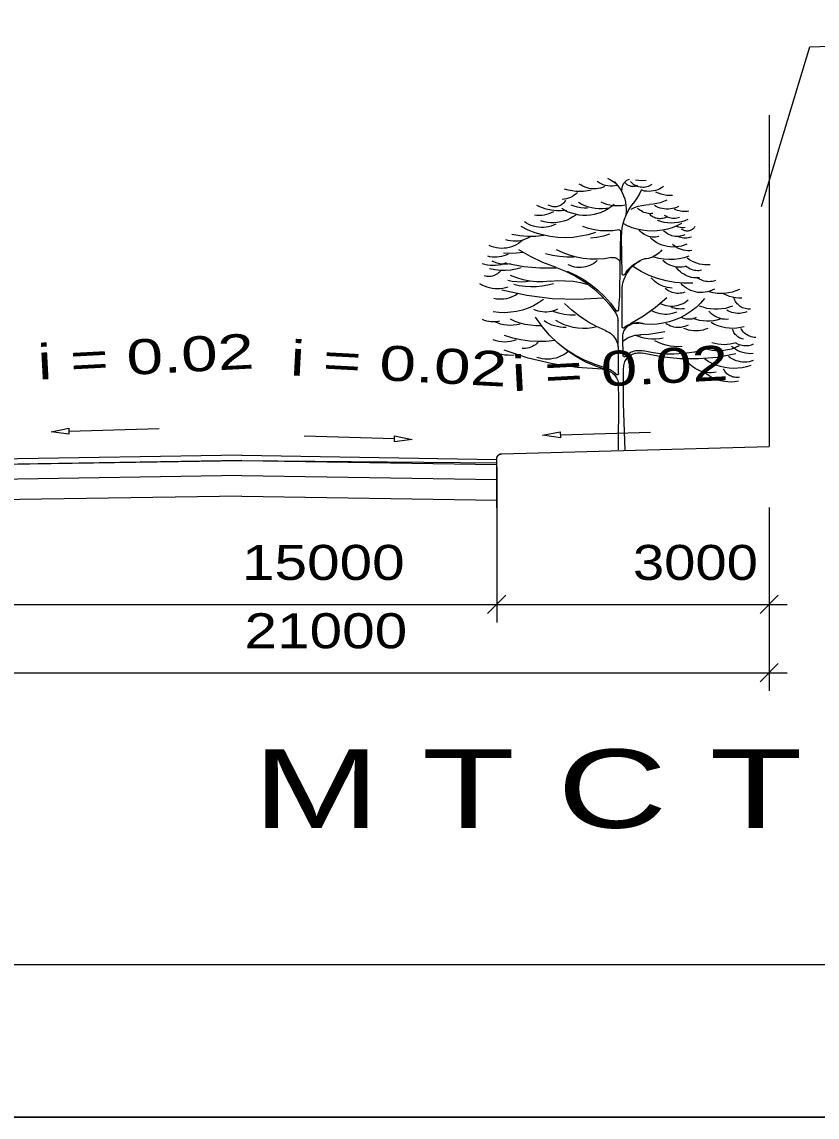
# Model space of a CAD drawing. Header units: metres. Extents: x 533049 to 537618, y 1849954 to 1852676.
# Drawn here: x 533550.1 to 533738, y 1849953.7 to 1850212.6 of the extents above; entities that cross this region are included whole.
import ezdxf

# ---------------------------------------------------------------- set-up
doc = ezdxf.new("R2010")
doc.units = ezdxf.units.M
doc.header["$LTSCALE"] = 2
for name, color, linetype, lineweight in [('2', 7, 'Continuous', 13), ('21', 7, 'Continuous', 13), ('3', 7, 'Continuous', 13), ('58', 7, 'Continuous', 13), ('59', 7, 'Continuous', 13), ('60', 7, 'Continuous', 13), ('61', 7, 'Continuous', 13)]:
    doc.layers.add(name, color=color, linetype=linetype, lineweight=lineweight)

msp = doc.modelspace()

# ---------------------------------------------------------------- linework, layer by layer
at = {"layer": '2'}
for p, q in [((533691.96, 1850153.03), (533691.84, 1850161.73)), ((533691.95, 1850140.52), (533691.95, 1850148.98)), ((533691.12, 1850129.45), (533691, 1850141.96)), ((533692.23, 1850133.72), (533692.12, 1850138.06))]:
    msp.add_line(p, q, dxfattribs=at)
for points in [[(533688.53, 1850175.65), (533689.2, 1850175.23), (533689.87, 1850174.8), (533690.53, 1850174.35)], [(533691.95, 1850172.82), (533691.94, 1850173.04), (533691.96, 1850173.27), (533691.99, 1850173.49), (533692.05, 1850173.71), (533692.12, 1850173.92), (533692.21, 1850174.13), (533692.32, 1850174.33), (533692.45, 1850174.51), (533692.59, 1850174.69), (533692.75, 1850174.85), (533692.92, 1850175), (533693.11, 1850175.13), (533693.3, 1850175.24), (533693.5, 1850175.34), (533693.72, 1850175.42)], [(533684.64, 1850172.82), (533683.75, 1850172.63), (533682.85, 1850172.51), (533681.95, 1850172.47), (533681.04, 1850172.51), (533680.14, 1850172.62), (533679.25, 1850172.8), (533678.38, 1850173.06)], [(533687.82, 1850173.65), (533687.33, 1850173.45), (533686.83, 1850173.29), (533686.31, 1850173.18), (533685.79, 1850173.12), (533685.26, 1850173.1), (533684.73, 1850173.13), (533684.21, 1850173.21), (533683.7, 1850173.33), (533683.2, 1850173.49), (533682.71, 1850173.7), (533682.25, 1850173.95), (533681.8, 1850174.24)], [(533690.77, 1850173.88), (533690.23, 1850173.79), (533689.68, 1850173.75), (533689.13, 1850173.76), (533688.58, 1850173.82), (533688.04, 1850173.93), (533687.52, 1850174.09), (533687.01, 1850174.29), (533686.52, 1850174.54), (533686.05, 1850174.83)], [(533690.06, 1850174.83), (533690.63, 1850174.24), (533691.14, 1850173.61), (533691.59, 1850172.94), (533691.98, 1850172.22), (533692.31, 1850171.48), (533692.57, 1850170.71), (533692.75, 1850169.92), (533692.87, 1850169.11), (533692.91, 1850168.3), (533692.88, 1850167.49), (533692.77, 1850166.68)], [(533695.6, 1850173.88), (533695.4, 1850173.79), (533695.2, 1850173.73), (533694.99, 1850173.68), (533694.77, 1850173.65), (533694.56, 1850173.64), (533694.34, 1850173.64), (533694.13, 1850173.67), (533693.91, 1850173.72), (533693.71, 1850173.78), (533693.51, 1850173.87), (533693.32, 1850173.97), (533693.14, 1850174.09), (533692.97, 1850174.22), (533692.81, 1850174.37), (533692.66, 1850174.53), (533692.54, 1850174.71)], [(533699.02, 1850174.12), (533698.74, 1850173.94), (533698.45, 1850173.79), (533698.14, 1850173.67), (533697.83, 1850173.57), (533697.5, 1850173.5), (533697.17, 1850173.46), (533696.84, 1850173.45), (533696.51, 1850173.47), (533696.19, 1850173.51), (533695.86, 1850173.59), (533695.55, 1850173.69), (533695.25, 1850173.82), (533694.95, 1850173.97), (533694.68, 1850174.15), (533694.42, 1850174.36), (533694.17, 1850174.58), (533693.95, 1850174.83)], [(533696.55, 1850172.94), (533695.98, 1850171.78), (533695.31, 1850170.68), (533694.55, 1850169.64)], [(533697.61, 1850175.06), (533696.78, 1850175.02), (533695.95, 1850175.06), (533695.13, 1850175.18)], [(533701.74, 1850173.65), (533701.3, 1850173.36), (533700.84, 1850173.11), (533700.37, 1850172.9), (533699.87, 1850172.74), (533699.36, 1850172.62), (533698.85, 1850172.54), (533698.33, 1850172.51), (533697.81, 1850172.53), (533697.29, 1850172.59), (533696.78, 1850172.7)], [(533678.62, 1850170.46), (533678.5, 1850170.24), (533678.35, 1850170.03), (533678.19, 1850169.83), (533678.02, 1850169.65), (533677.83, 1850169.48), (533677.62, 1850169.33), (533677.4, 1850169.2), (533677.17, 1850169.09), (533676.94, 1850169), (533676.69, 1850168.93), (533676.44, 1850168.88), (533676.19, 1850168.85), (533675.94, 1850168.85), (533675.68, 1850168.87), (533675.43, 1850168.91), (533675.19, 1850168.97), (533674.95, 1850169.05), (533674.71, 1850169.16), (533674.49, 1850169.28)], [(533681.45, 1850172.23), (533681.07, 1850171.89), (533680.65, 1850171.59), (533680.22, 1850171.32), (533679.76, 1850171.09), (533679.29, 1850170.9), (533678.8, 1850170.75), (533678.3, 1850170.64), (533677.79, 1850170.58)], [(533702.56, 1850170.46), (533701.78, 1850170.1), (533700.97, 1850169.82), (533700.14, 1850169.61), (533699.29, 1850169.46), (533698.43, 1850169.4)], [(533703.86, 1850171.52), (533703.19, 1850171.51), (533702.52, 1850171.55), (533701.85, 1850171.66), (533701.21, 1850171.83), (533700.57, 1850172.06), (533699.97, 1850172.35)], [(533675.71, 1850167.68), (533675.2, 1850167.42), (533674.66, 1850167.2), (533674.1, 1850167.03), (533673.54, 1850166.9), (533672.96, 1850166.83), (533672.38, 1850166.8), (533671.8, 1850166.83), (533671.22, 1850166.9)], [(533678.86, 1850167.98), (533677.65, 1850167.9), (533676.44, 1850167.93), (533675.24, 1850168.07), (533674.05, 1850168.33), (533672.9, 1850168.69), (533671.78, 1850169.16)], [(533690.06, 1850169.4), (533689.37, 1850168.84), (533688.63, 1850168.34), (533687.86, 1850167.91), (533687.04, 1850167.55), (533686.21, 1850167.26), (533685.34, 1850167.04), (533684.47, 1850166.9), (533683.58, 1850166.83), (533682.69, 1850166.84), (533681.81, 1850166.92), (533680.94, 1850167.08), (533680.08, 1850167.32), (533679.25, 1850167.63), (533678.44, 1850168.01), (533677.68, 1850168.45)], [(533683.81, 1850168.57), (533683.01, 1850168.57), (533682.22, 1850168.64), (533681.43, 1850168.79), (533680.66, 1850169), (533679.92, 1850169.28)], [(533689, 1850168.57), (533688.16, 1850168.42), (533687.32, 1850168.35), (533686.48, 1850168.35), (533685.63, 1850168.43), (533684.8, 1850168.58), (533683.98, 1850168.8), (533683.19, 1850169.09), (533682.42, 1850169.44), (533681.69, 1850169.87)], [(533692.62, 1850169.23), (533691.92, 1850169.11), (533691.2, 1850169.05), (533690.48, 1850169.05), (533689.77, 1850169.11), (533689.06, 1850169.23), (533688.37, 1850169.41), (533687.69, 1850169.64), (533687.04, 1850169.94)], [(533691.84, 1850161.73), (533691.87, 1850162.79), (533691.99, 1850163.85), (533692.2, 1850164.9), (533692.5, 1850165.92), (533692.89, 1850166.91), (533693.37, 1850167.87), (533693.92, 1850168.78), (533694.55, 1850169.64)], [(533694.07, 1850168.33), (533694.9, 1850168.69), (533695.76, 1850168.97), (533696.64, 1850169.18), (533697.53, 1850169.33), (533698.43, 1850169.4)], [(533699.26, 1850167.27), (533698.89, 1850167.24), (533698.53, 1850167.23), (533698.16, 1850167.26), (533697.8, 1850167.32), (533697.45, 1850167.42), (533697.1, 1850167.54), (533696.77, 1850167.69), (533696.45, 1850167.87), (533696.15, 1850168.08), (533695.86, 1850168.31), (533695.6, 1850168.57)], [(533705.27, 1850168.92), (533704.83, 1850168.72), (533704.36, 1850168.55), (533703.88, 1850168.43), (533703.4, 1850168.34), (533702.91, 1850168.3), (533702.41, 1850168.3), (533701.92, 1850168.34), (533701.43, 1850168.42), (533700.96, 1850168.55), (533700.49, 1850168.71), (533700.04, 1850168.92), (533699.61, 1850169.16)], [(533707.75, 1850167.86), (533707.37, 1850167.78), (533706.98, 1850167.74), (533706.58, 1850167.73), (533706.19, 1850167.75), (533705.8, 1850167.8), (533705.42, 1850167.89), (533705.04, 1850168), (533704.68, 1850168.15), (533704.33, 1850168.33)], [(533676.3, 1850164.75), (533675.75, 1850164.5), (533675.19, 1850164.29), (533674.6, 1850164.13), (533674.01, 1850164.03), (533673.41, 1850163.97), (533672.81, 1850163.97), (533672.21, 1850164.02), (533671.61, 1850164.11), (533671.03, 1850164.26), (533670.46, 1850164.46), (533669.91, 1850164.71), (533669.38, 1850165), (533668.88, 1850165.34)], [(533680.99, 1850166.9), (533680.34, 1850166.45), (533679.66, 1850166.06), (533678.94, 1850165.73), (533678.2, 1850165.47), (533677.44, 1850165.27), (533676.67, 1850165.14), (533675.88, 1850165.08), (533675.1, 1850165.09), (533674.31, 1850165.17), (533673.54, 1850165.32), (533672.78, 1850165.53)], [(533702.68, 1850166.56), (533702.43, 1850166.42), (533702.16, 1850166.29), (533701.89, 1850166.19), (533701.61, 1850166.11), (533701.32, 1850166.06), (533701.03, 1850166.04), (533700.74, 1850166.04), (533700.45, 1850166.07), (533700.16, 1850166.12), (533699.88, 1850166.2), (533699.6, 1850166.3), (533699.34, 1850166.43), (533699.09, 1850166.58), (533698.86, 1850166.75), (533698.64, 1850166.94), (533698.43, 1850167.15)], [(533707.51, 1850165.85), (533706.75, 1850165.55), (533705.97, 1850165.31), (533705.17, 1850165.14), (533704.35, 1850165.04), (533703.53, 1850165.01), (533702.71, 1850165.06), (533701.9, 1850165.17), (533701.1, 1850165.36), (533700.32, 1850165.62)], [(533705.51, 1850166.33), (533705.19, 1850166.23), (533704.86, 1850166.16), (533704.52, 1850166.12), (533704.19, 1850166.11), (533703.85, 1850166.13), (533703.52, 1850166.17), (533703.19, 1850166.24), (533702.87, 1850166.34), (533702.56, 1850166.47), (533702.26, 1850166.62), (533701.97, 1850166.8)], [(533685.67, 1850162.8), (533683.94, 1850162.26), (533682.16, 1850161.88), (533680.37, 1850161.64), (533678.55, 1850161.55), (533676.74, 1850161.62), (533674.94, 1850161.83), (533673.16, 1850162.2), (533671.42, 1850162.71), (533669.73, 1850163.37), (533668.1, 1850164.17)], [(533691.17, 1850163.41), (533689.74, 1850163.21), (533688.3, 1850163.14), (533686.85, 1850163.2), (533685.42, 1850163.4), (533684.02, 1850163.72), (533682.64, 1850164.17)], [(533691.17, 1850163.41), (533691.2, 1850163.42), (533691.23, 1850163.42), (533691.25, 1850163.42), (533691.28, 1850163.41), (533691.31, 1850163.41), (533691.34, 1850163.4), (533691.36, 1850163.39), (533691.39, 1850163.38), (533691.41, 1850163.36), (533691.44, 1850163.34), (533691.46, 1850163.32), (533691.48, 1850163.3), (533691.49, 1850163.28), (533691.51, 1850163.26), (533691.52, 1850163.23), (533691.53, 1850163.2), (533691.54, 1850163.18), (533691.55, 1850163.15), (533691.55, 1850163.12), (533691.55, 1850163.09)], [(533691.55, 1850163.09), (533691.5, 1850158.5), (533691.44, 1850153.9), (533691.36, 1850149.31)], [(533705.98, 1850164.91), (533704.91, 1850164.37), (533703.79, 1850163.92), (533702.65, 1850163.57), (533701.47, 1850163.32), (533700.28, 1850163.17), (533699.08, 1850163.12), (533697.88, 1850163.17), (533696.69, 1850163.32), (533695.52, 1850163.57), (533694.37, 1850163.92), (533693.26, 1850164.37), (533692.18, 1850164.91)], [(533700.67, 1850161.84), (533700.28, 1850161.76), (533699.88, 1850161.71), (533699.48, 1850161.69), (533699.08, 1850161.71), (533698.68, 1850161.77), (533698.28, 1850161.86), (533697.9, 1850161.98), (533697.53, 1850162.14), (533697.17, 1850162.33), (533696.84, 1850162.55), (533696.52, 1850162.8), (533696.23, 1850163.08), (533695.96, 1850163.38)], [(533706.78, 1850162.22), (533706.42, 1850162.08), (533706.04, 1850161.97), (533705.66, 1850161.89), (533705.27, 1850161.84), (533704.88, 1850161.83), (533704.5, 1850161.85), (533704.11, 1850161.91), (533703.73, 1850162), (533703.36, 1850162.13), (533703, 1850162.28), (533702.66, 1850162.47), (533702.34, 1850162.68), (533702.03, 1850162.93), (533701.75, 1850163.2)], [(533706.86, 1850163.93), (533706.49, 1850163.91), (533706.12, 1850163.92), (533705.75, 1850163.96), (533705.38, 1850164.03), (533705.02, 1850164.12), (533704.67, 1850164.25)], [(533709.17, 1850164.2), (533709.07, 1850164.04), (533708.96, 1850163.9), (533708.84, 1850163.76), (533708.7, 1850163.63), (533708.56, 1850163.52), (533708.4, 1850163.41), (533708.24, 1850163.33), (533708.07, 1850163.25), (533707.89, 1850163.2), (533707.71, 1850163.16), (533707.53, 1850163.13), (533707.34, 1850163.12), (533707.16, 1850163.13), (533706.98, 1850163.15), (533706.8, 1850163.19), (533706.62, 1850163.24), (533706.45, 1850163.31), (533706.28, 1850163.4), (533706.13, 1850163.5), (533705.98, 1850163.61)], [(533668.42, 1850160.97), (533667.96, 1850160.57), (533667.47, 1850160.21), (533666.95, 1850159.89), (533666.41, 1850159.63), (533665.84, 1850159.41), (533665.26, 1850159.24), (533664.66, 1850159.12), (533664.05, 1850159.05), (533663.45, 1850159.03), (533662.84, 1850159.07), (533662.24, 1850159.16), (533661.65, 1850159.3), (533661.07, 1850159.5), (533660.51, 1850159.74)], [(533670.13, 1850161.71), (533669.61, 1850161.43), (533669.07, 1850161.19), (533668.52, 1850161), (533667.95, 1850160.85), (533667.36, 1850160.76), (533666.78, 1850160.72), (533666.19, 1850160.73), (533665.6, 1850160.8), (533665.02, 1850160.91), (533664.46, 1850161.08)], [(533673.44, 1850162.1), (533671.56, 1850161.87), (533669.67, 1850161.83), (533667.79, 1850161.97), (533665.92, 1850162.29)], [(533688.99, 1850162.41), (533687.53, 1850161.94), (533686.02, 1850161.62), (533684.5, 1850161.43)], [(533707.27, 1850160.03), (533706.64, 1850159.78), (533706, 1850159.59), (533705.35, 1850159.45), (533704.69, 1850159.37), (533704.02, 1850159.34), (533703.35, 1850159.37), (533702.69, 1850159.46), (533702.04, 1850159.61), (533701.4, 1850159.81), (533700.78, 1850160.06), (533700.18, 1850160.37), (533699.62, 1850160.72), (533699.08, 1850161.13), (533698.59, 1850161.57)], [(533708.46, 1850158.54), (533707.96, 1850158.49), (533707.47, 1850158.49), (533706.97, 1850158.54), (533706.48, 1850158.62), (533706, 1850158.75), (533705.54, 1850158.91), (533705.09, 1850159.12), (533704.65, 1850159.36), (533704.24, 1850159.64), (533703.86, 1850159.95)], [(533708.34, 1850161.72), (533708, 1850161.61), (533707.64, 1850161.52), (533707.28, 1850161.47), (533706.92, 1850161.45), (533706.55, 1850161.46), (533706.19, 1850161.51), (533705.84, 1850161.59), (533705.49, 1850161.7), (533705.16, 1850161.84)], [(533665.03, 1850157.7), (533664.53, 1850157.46), (533664.01, 1850157.27), (533663.48, 1850157.12), (533662.94, 1850157.02), (533662.38, 1850156.96), (533661.83, 1850156.95), (533661.28, 1850156.98), (533660.73, 1850157.06), (533660.19, 1850157.19)], [(533668.47, 1850158.08), (533666.97, 1850157.87), (533665.46, 1850157.81), (533663.95, 1850157.89)], [(533676.2, 1850154.59), (533673.22, 1850155.73), (533670.34, 1850157.09), (533667.57, 1850158.67)], [(533680.63, 1850156.99), (533678.91, 1850156.96), (533677.19, 1850157.08), (533675.49, 1850157.35), (533673.82, 1850157.76)], [(533689.42, 1850156.87), (533687.77, 1850156.6), (533686.11, 1850156.48), (533684.45, 1850156.51), (533682.79, 1850156.67), (533681.16, 1850156.98), (533679.56, 1850157.42), (533678, 1850158), (533676.49, 1850158.72)], [(533701.34, 1850158.65), (533701.04, 1850158.29), (533700.7, 1850157.96), (533700.34, 1850157.66), (533699.95, 1850157.4), (533699.54, 1850157.16), (533699.11, 1850156.96), (533698.67, 1850156.8), (533698.22, 1850156.67), (533697.76, 1850156.59), (533697.29, 1850156.54)], [(533664.52, 1850155.59), (533663.93, 1850155.36), (533663.32, 1850155.18), (533662.69, 1850155.05), (533662.06, 1850154.97), (533661.42, 1850154.95), (533660.78, 1850154.98), (533660.15, 1850155.07), (533659.53, 1850155.21), (533658.92, 1850155.4)], [(533665.6, 1850155.4), (533664.97, 1850155.31), (533664.32, 1850155.29), (533663.68, 1850155.32), (533663.04, 1850155.41), (533662.41, 1850155.57), (533661.8, 1850155.77), (533661.21, 1850156.04)], [(533676.37, 1850154.38), (533672.54, 1850154.32), (533668.73, 1850154.64), (533664.97, 1850155.34)], [(533686.06, 1850156.15), (533685.67, 1850155.8), (533685.24, 1850155.49), (533684.79, 1850155.22), (533684.32, 1850154.99), (533683.83, 1850154.8), (533683.32, 1850154.65), (533682.8, 1850154.56), (533682.28, 1850154.5), (533681.75, 1850154.5), (533681.23, 1850154.54), (533680.71, 1850154.63), (533680.2, 1850154.77), (533679.7, 1850154.95), (533679.23, 1850155.17)], [(533689.42, 1850156.87), (533689.58, 1850156.89), (533689.74, 1850156.9), (533689.9, 1850156.9), (533690.06, 1850156.88), (533690.22, 1850156.85), (533690.38, 1850156.81), (533690.53, 1850156.75), (533690.68, 1850156.68), (533690.82, 1850156.59), (533690.95, 1850156.5), (533691.07, 1850156.39), (533691.18, 1850156.27), (533691.29, 1850156.15), (533691.38, 1850156.01), (533691.45, 1850155.87), (533691.52, 1850155.72)], [(533691.95, 1850148.98), (533691.99, 1850149.69), (533692.08, 1850150.4), (533692.24, 1850151.1), (533692.45, 1850151.78), (533692.73, 1850152.44), (533693.06, 1850153.08), (533693.45, 1850153.68), (533693.89, 1850154.24), (533694.37, 1850154.77), (533694.9, 1850155.25), (533695.47, 1850155.68), (533696.08, 1850156.06), (533696.72, 1850156.38), (533697.38, 1850156.65)], [(533692.57, 1850152.87), (533692.9, 1850153.41), (533693.27, 1850153.91), (533693.69, 1850154.38), (533694.15, 1850154.8), (533694.65, 1850155.19), (533695.18, 1850155.52), (533695.73, 1850155.81), (533696.31, 1850156.05)], [(533708.65, 1850150.78), (533706.55, 1850150.78), (533704.45, 1850150.97), (533702.38, 1850151.35), (533700.35, 1850151.91), (533698.38, 1850152.66), (533696.49, 1850153.59), (533694.69, 1850154.68)], [(533707.75, 1850157.19), (533706.6, 1850156.83), (533705.43, 1850156.58), (533704.24, 1850156.44), (533703.03, 1850156.4), (533701.83, 1850156.48), (533700.65, 1850156.66), (533699.48, 1850156.94)], [(533707.27, 1850154.76), (533706.73, 1850154.64), (533706.18, 1850154.58), (533705.63, 1850154.56), (533705.08, 1850154.59), (533704.53, 1850154.68), (533703.99, 1850154.81), (533703.47, 1850154.99), (533702.96, 1850155.21), (533702.48, 1850155.48), (533702.02, 1850155.79), (533701.59, 1850156.14)], [(533710.76, 1850153.87), (533710.43, 1850153.8), (533710.08, 1850153.76), (533709.74, 1850153.75), (533709.4, 1850153.77), (533709.06, 1850153.82), (533708.72, 1850153.9), (533708.39, 1850154.01), (533708.08, 1850154.14), (533707.77, 1850154.3), (533707.48, 1850154.48), (533707.21, 1850154.69), (533706.95, 1850154.92)], [(533712.81, 1850155.17), (533712.17, 1850155.13), (533711.52, 1850155.14), (533710.87, 1850155.21), (533710.24, 1850155.33), (533709.61, 1850155.51), (533709.01, 1850155.74), (533708.43, 1850156.02), (533707.87, 1850156.36), (533707.35, 1850156.74)], [(533663.19, 1850153.68), (533662.97, 1850153.44), (533662.73, 1850153.22), (533662.47, 1850153.02), (533662.2, 1850152.85), (533661.91, 1850152.7), (533661.6, 1850152.58), (533661.29, 1850152.48), (533660.97, 1850152.42), (533660.65, 1850152.38), (533660.33, 1850152.37), (533660, 1850152.4), (533659.68, 1850152.45), (533659.37, 1850152.53)], [(533668.09, 1850154.44), (533666.87, 1850154.12), (533665.63, 1850153.91), (533664.38, 1850153.81), (533663.12, 1850153.83), (533661.87, 1850153.95), (533660.64, 1850154.19)], [(533674.93, 1850151.27), (533673.34, 1850151.14), (533671.74, 1850151.16), (533670.15, 1850151.32), (533668.59, 1850151.62), (533667.05, 1850152.06), (533665.56, 1850152.63)], [(533676.2, 1850154.59), (533678.62, 1850153.64), (533680.95, 1850152.48), (533683.15, 1850151.1), (533685.22, 1850149.52), (533687.14, 1850147.76), (533688.88, 1850145.82), (533690.44, 1850143.74)], [(533678.94, 1850153.64), (533680.9, 1850152.77), (533682.79, 1850151.72), (533684.58, 1850150.52), (533686.25, 1850149.17), (533687.8, 1850147.68), (533689.22, 1850146.05), (533690.49, 1850144.32)], [(533692.57, 1850152.87), (533692.55, 1850152.85), (533692.54, 1850152.83), (533692.52, 1850152.81), (533692.5, 1850152.79), (533692.48, 1850152.77), (533692.45, 1850152.75), (533692.43, 1850152.74), (533692.4, 1850152.73), (533692.38, 1850152.72), (533692.35, 1850152.71), (533692.32, 1850152.71), (533692.29, 1850152.71), (533692.26, 1850152.71), (533692.24, 1850152.71), (533692.21, 1850152.72), (533692.18, 1850152.73), (533692.15, 1850152.74), (533692.13, 1850152.75), (533692.1, 1850152.76), (533692.08, 1850152.78), (533692.06, 1850152.8), (533692.04, 1850152.82), (533692.02, 1850152.84), (533692.01, 1850152.87), (533692, 1850152.89), (533691.98, 1850152.92), (533691.98, 1850152.94), (533691.97, 1850152.97), (533691.96, 1850153), (533691.96, 1850153.03)], [(533703.78, 1850149.64), (533703.22, 1850149.68), (533702.65, 1850149.77), (533702.1, 1850149.91), (533701.56, 1850150.09), (533701.04, 1850150.32), (533700.54, 1850150.59), (533700.07, 1850150.91), (533699.62, 1850151.26), (533699.21, 1850151.65), (533698.83, 1850152.08)], [(533710.28, 1850152.08), (533709.79, 1850152.04), (533709.3, 1850152.04), (533708.81, 1850152.09), (533708.33, 1850152.17), (533707.85, 1850152.3), (533707.39, 1850152.46), (533706.94, 1850152.67), (533706.51, 1850152.91), (533706.11, 1850153.18), (533705.73, 1850153.49), (533705.37, 1850153.83), (533705.05, 1850154.2), (533704.76, 1850154.6)], [(533714.01, 1850151.43), (533713.64, 1850151.31), (533713.26, 1850151.23), (533712.88, 1850151.18), (533712.49, 1850151.16), (533712.11, 1850151.17), (533711.72, 1850151.22), (533711.35, 1850151.3), (533710.98, 1850151.41), (533710.62, 1850151.56), (533710.27, 1850151.73), (533709.94, 1850151.93), (533709.63, 1850152.16)], [(533664.97, 1850149.9), (533664.37, 1850149.71), (533663.76, 1850149.57), (533663.13, 1850149.49), (533662.51, 1850149.45), (533661.88, 1850149.47), (533661.25, 1850149.55), (533660.63, 1850149.67), (533660.03, 1850149.85), (533659.44, 1850150.08), (533658.88, 1850150.36), (533658.34, 1850150.68)], [(533670.25, 1850151.27), (533669.19, 1850151.12), (533668.13, 1850151.06), (533667.07, 1850151.1), (533666.01, 1850151.23), (533664.97, 1850151.46)], [(533675.71, 1850150.68), (533674.4, 1850150.33), (533673.07, 1850150.08), (533671.72, 1850149.94), (533670.36, 1850149.91), (533669.01, 1850149.99), (533667.66, 1850150.18), (533666.34, 1850150.48)], [(533674.93, 1850151.27), (533676.74, 1850151.41), (533678.56, 1850151.4), (533680.37, 1850151.25), (533682.16, 1850150.94), (533683.91, 1850150.48)], [(533706.79, 1850148.67), (533706.42, 1850148.55), (533706.05, 1850148.46), (533705.68, 1850148.41), (533705.3, 1850148.38), (533704.92, 1850148.39), (533704.54, 1850148.43), (533704.16, 1850148.5), (533703.79, 1850148.61), (533703.44, 1850148.74), (533703.09, 1850148.9), (533702.76, 1850149.1), (533702.45, 1850149.32), (533702.16, 1850149.56)], [(533713.77, 1850149.4), (533713.25, 1850149.14), (533712.72, 1850148.93), (533712.17, 1850148.77), (533711.61, 1850148.66), (533711.03, 1850148.6), (533710.46, 1850148.6), (533709.89, 1850148.64), (533709.32, 1850148.73), (533708.77, 1850148.88), (533708.23, 1850149.07), (533707.71, 1850149.31), (533707.21, 1850149.59), (533706.74, 1850149.92), (533706.3, 1850150.29), (533705.89, 1850150.7)], [(533673.37, 1850146.97), (533672.22, 1850146.17), (533670.99, 1850145.49), (533669.72, 1850144.92), (533668.39, 1850144.46), (533667.03, 1850144.13), (533665.65, 1850143.92), (533664.25, 1850143.83), (533662.85, 1850143.87), (533661.46, 1850144.03)], [(533667.32, 1850148.33), (533666.82, 1850148), (533666.3, 1850147.71), (533665.76, 1850147.47), (533665.19, 1850147.28), (533664.61, 1850147.13), (533664.03, 1850147.04), (533663.43, 1850146.99), (533662.83, 1850147), (533662.24, 1850147.05), (533661.65, 1850147.16)], [(533687.53, 1850147.27), (533681.48, 1850146.93), (533675.43, 1850147.13), (533669.43, 1850147.86), (533663.51, 1850149.12)], [(533691.36, 1850149.31), (533691.31, 1850147.69), (533691.22, 1850146.08), (533691.08, 1850144.46)], [(533702.57, 1850147.37), (533699.89, 1850145.06), (533697.01, 1850142.99), (533693.96, 1850141.2)], [(533711.45, 1850147.16), (533710.49, 1850146.08), (533709.43, 1850145.08), (533708.3, 1850144.18), (533707.09, 1850143.38), (533705.81, 1850142.7), (533704.47, 1850142.13), (533703.1, 1850141.68), (533701.68, 1850141.35), (533700.25, 1850141.15), (533698.8, 1850141.08), (533697.35, 1850141.14), (533695.91, 1850141.33)], [(533719.69, 1850149.32), (533718.86, 1850148.96), (533718, 1850148.68), (533717.11, 1850148.49), (533716.22, 1850148.37), (533715.31, 1850148.34), (533714.41, 1850148.4), (533713.51, 1850148.53), (533712.63, 1850148.75)], [(533720.26, 1850147.29), (533719.52, 1850147.29), (533718.78, 1850147.36), (533718.05, 1850147.49), (533717.33, 1850147.69), (533716.63, 1850147.94), (533715.96, 1850148.26)], [(533722.29, 1850144.69), (533721.97, 1850144.67), (533721.65, 1850144.68), (533721.33, 1850144.72), (533721.02, 1850144.79), (533720.71, 1850144.88), (533720.41, 1850145), (533720.13, 1850145.15), (533719.85, 1850145.32), (533719.6, 1850145.51), (533719.36, 1850145.73), (533719.14, 1850145.96), (533718.94, 1850146.21), (533718.77, 1850146.48), (533718.62, 1850146.77), (533718.49, 1850147.06), (533718.39, 1850147.37)], [(533676.71, 1850144.7), (533676.24, 1850144.46), (533675.74, 1850144.27), (533675.24, 1850144.13), (533674.72, 1850144.03), (533674.19, 1850143.97), (533673.67, 1850143.96), (533673.14, 1850144), (533672.62, 1850144.08), (533672.11, 1850144.21), (533671.61, 1850144.38), (533671.13, 1850144.6)], [(533688.06, 1850139.59), (533685.92, 1850140.55), (533683.86, 1850141.69), (533681.91, 1850142.99), (533680.06, 1850144.44), (533678.35, 1850146.04)], [(533691.08, 1850144.46), (533691.08, 1850144.44), (533691.07, 1850144.41), (533691.06, 1850144.38), (533691.05, 1850144.36), (533691.04, 1850144.33), (533691.02, 1850144.31), (533691, 1850144.28), (533690.98, 1850144.26), (533690.96, 1850144.24), (533690.94, 1850144.23), (533690.92, 1850144.21), (533690.89, 1850144.2), (533690.86, 1850144.19), (533690.84, 1850144.18), (533690.81, 1850144.18), (533690.78, 1850144.17), (533690.75, 1850144.17), (533690.72, 1850144.17), (533690.7, 1850144.18), (533690.67, 1850144.18), (533690.64, 1850144.19), (533690.62, 1850144.21), (533690.59, 1850144.22), (533690.57, 1850144.23), (533690.54, 1850144.25), (533690.52, 1850144.27), (533690.51, 1850144.29), (533690.49, 1850144.32)], [(533704.84, 1850143.96), (533704.31, 1850143.76), (533703.76, 1850143.61), (533703.2, 1850143.5), (533702.64, 1850143.44), (533702.07, 1850143.43), (533701.5, 1850143.47), (533700.94, 1850143.56), (533700.39, 1850143.69), (533699.85, 1850143.87), (533699.33, 1850144.09), (533698.83, 1850144.36)], [(533707.6, 1850146.8), (533707.2, 1850146.48), (533706.78, 1850146.2), (533706.33, 1850145.95), (533705.87, 1850145.75), (533705.39, 1850145.58), (533704.9, 1850145.45), (533704.4, 1850145.37), (533703.89, 1850145.33), (533703.38, 1850145.33), (533702.87, 1850145.38), (533702.37, 1850145.47), (533701.88, 1850145.6), (533701.4, 1850145.77), (533700.94, 1850145.99)], [(533706.71, 1850144.77), (533706.24, 1850144.71), (533705.76, 1850144.69), (533705.29, 1850144.71), (533704.82, 1850144.77), (533704.36, 1850144.87), (533703.9, 1850145), (533703.46, 1850145.18)], [(533718.09, 1850145.4), (533717.25, 1850145.1), (533716.39, 1850144.86), (533715.51, 1850144.71), (533714.63, 1850144.63), (533713.73, 1850144.63), (533712.85, 1850144.71), (533711.97, 1850144.86), (533711.11, 1850145.1), (533710.27, 1850145.4)], [(533721.4, 1850144.03), (533720.99, 1850143.88), (533720.56, 1850143.77), (533720.12, 1850143.69), (533719.68, 1850143.65), (533719.24, 1850143.65), (533718.79, 1850143.69), (533718.36, 1850143.76), (533717.93, 1850143.87), (533717.51, 1850144.02), (533717.1, 1850144.21), (533716.72, 1850144.43)], [(533662.95, 1850141.81), (533662.45, 1850141.71), (533661.95, 1850141.66), (533661.45, 1850141.65), (533660.94, 1850141.67), (533660.44, 1850141.74), (533659.95, 1850141.85), (533659.47, 1850142), (533659, 1850142.19)], [(533672.76, 1850140.75), (533671.52, 1850140.75), (533670.28, 1850140.85), (533669.06, 1850141.06), (533667.85, 1850141.37), (533666.68, 1850141.78), (533665.55, 1850142.29)], [(533688.45, 1850130.25), (533685.89, 1850131.1), (533683.42, 1850132.17), (533681.06, 1850133.46), (533678.83, 1850134.95), (533676.74, 1850136.65), (533674.81, 1850138.53), (533673.07, 1850140.57), (533671.51, 1850142.77)], [(533678.73, 1850140.36), (533678.04, 1850140.36), (533677.35, 1850140.42), (533676.67, 1850140.53), (533676, 1850140.7), (533675.35, 1850140.92), (533674.72, 1850141.2), (533674.11, 1850141.53), (533673.53, 1850141.9)], [(533680.94, 1850143.25), (533679.6, 1850143.28), (533678.26, 1850143.44), (533676.94, 1850143.72), (533675.65, 1850144.12)], [(533685.95, 1850140.46), (533684.86, 1850140.24), (533683.75, 1850140.12), (533682.64, 1850140.09), (533681.53, 1850140.17), (533680.43, 1850140.35), (533679.35, 1850140.62), (533678.3, 1850140.99), (533677.29, 1850141.45), (533676.32, 1850142)], [(533690.44, 1850143.74), (533690.58, 1850143.51), (533690.71, 1850143.27), (533690.81, 1850143.02), (533690.89, 1850142.76), (533690.95, 1850142.49), (533690.98, 1850142.23), (533691, 1850141.96)], [(533709.49, 1850142.67), (533709.16, 1850142.53), (533708.81, 1850142.42), (533708.46, 1850142.34), (533708.1, 1850142.29), (533707.74, 1850142.28), (533707.37, 1850142.29), (533707.01, 1850142.34), (533706.66, 1850142.42), (533706.31, 1850142.53), (533705.98, 1850142.67)], [(533715.16, 1850142.28), (533714.36, 1850142.06), (533713.56, 1850141.91), (533712.74, 1850141.83), (533711.92, 1850141.82), (533711.1, 1850141.88), (533710.29, 1850142.01), (533709.49, 1850142.21), (533708.71, 1850142.47)], [(533717.11, 1850142.28), (533716.63, 1850142.26), (533716.15, 1850142.28), (533715.68, 1850142.34), (533715.21, 1850142.45), (533714.75, 1850142.6), (533714.31, 1850142.78), (533713.88, 1850143), (533713.48, 1850143.26), (533713.1, 1850143.55), (533712.75, 1850143.88), (533712.42, 1850144.23)], [(533667.86, 1850141.13), (533667.1, 1850140.96), (533666.33, 1850140.86), (533665.55, 1850140.82), (533664.77, 1850140.86), (533664, 1850140.97), (533663.24, 1850141.15), (533662.51, 1850141.4), (533661.79, 1850141.71)], [(533688.06, 1850139.59), (533688.45, 1850139.42), (533688.83, 1850139.21), (533689.18, 1850138.96), (533689.51, 1850138.69), (533689.81, 1850138.38), (533690.09, 1850138.05), (533690.33, 1850137.7), (533690.54, 1850137.33), (533690.71, 1850136.93), (533690.85, 1850136.53), (533690.96, 1850136.11), (533691.02, 1850135.69), (533691.05, 1850135.26)], [(533692.5, 1850140.29), (533692.48, 1850140.27), (533692.46, 1850140.26), (533692.44, 1850140.24), (533692.41, 1850140.23), (533692.38, 1850140.22), (533692.36, 1850140.21), (533692.33, 1850140.21), (533692.3, 1850140.2), (533692.27, 1850140.2), (533692.25, 1850140.2), (533692.22, 1850140.21), (533692.19, 1850140.21), (533692.16, 1850140.22), (533692.14, 1850140.23), (533692.11, 1850140.25), (533692.09, 1850140.26), (533692.07, 1850140.28), (533692.05, 1850140.3), (533692.03, 1850140.32), (533692.01, 1850140.34), (533692, 1850140.36), (533691.98, 1850140.39), (533691.97, 1850140.41), (533691.97, 1850140.44), (533691.96, 1850140.47), (533691.96, 1850140.5), (533691.95, 1850140.52)], [(533692.12, 1850138.06), (533692.13, 1850138.35), (533692.16, 1850138.63), (533692.22, 1850138.91), (533692.3, 1850139.18), (533692.4, 1850139.45), (533692.53, 1850139.71), (533692.68, 1850139.95), (533692.85, 1850140.18), (533693.04, 1850140.39), (533693.25, 1850140.59), (533693.47, 1850140.77), (533693.71, 1850140.92), (533693.96, 1850141.06), (533694.23, 1850141.17), (533694.5, 1850141.26), (533694.78, 1850141.32), (533695.06, 1850141.36), (533695.34, 1850141.37), (533695.63, 1850141.36), (533695.91, 1850141.33)], [(533692.5, 1850140.29), (533692.79, 1850140.54), (533693.1, 1850140.77), (533693.43, 1850140.97), (533693.77, 1850141.14), (533694.13, 1850141.28), (533694.49, 1850141.38), (533694.87, 1850141.46), (533695.25, 1850141.5), (533695.63, 1850141.5), (533696.02, 1850141.48), (533696.39, 1850141.42), (533696.77, 1850141.32), (533697.13, 1850141.2)], [(533702.07, 1850139.34), (533700.2, 1850138.97), (533698.31, 1850138.71), (533696.41, 1850138.56)], [(533707.54, 1850140.91), (533707.15, 1850140.72), (533706.75, 1850140.57), (533706.34, 1850140.45), (533705.92, 1850140.37), (533705.49, 1850140.33), (533705.06, 1850140.32), (533704.63, 1850140.36), (533704.21, 1850140.42), (533703.8, 1850140.53), (533703.39, 1850140.67), (533703, 1850140.85), (533702.62, 1850141.06), (533702.27, 1850141.3)], [(533712.23, 1850140.13), (533711.69, 1850139.91), (533711.13, 1850139.74), (533710.56, 1850139.62), (533709.98, 1850139.55), (533709.4, 1850139.52), (533708.81, 1850139.55), (533708.24, 1850139.62), (533707.66, 1850139.74), (533707.11, 1850139.91), (533706.56, 1850140.13)], [(533720.82, 1850140.52), (533719.94, 1850140.31), (533719.06, 1850140.18), (533718.16, 1850140.13), (533717.26, 1850140.17), (533716.37, 1850140.28), (533715.49, 1850140.47), (533714.64, 1850140.74), (533713.8, 1850141.08), (533713.01, 1850141.49)], [(533720.62, 1850137.59), (533720.35, 1850137.65), (533720.08, 1850137.73), (533719.82, 1850137.84), (533719.58, 1850137.97), (533719.34, 1850138.12), (533719.12, 1850138.3), (533718.91, 1850138.49), (533718.72, 1850138.69), (533718.55, 1850138.92), (533718.4, 1850139.15), (533718.28, 1850139.4), (533718.17, 1850139.66), (533718.09, 1850139.93)], [(533723.55, 1850137.98), (533723.19, 1850138), (533722.84, 1850138.05), (533722.49, 1850138.13), (533722.14, 1850138.25), (533721.81, 1850138.39), (533721.5, 1850138.56), (533721.2, 1850138.77), (533720.92, 1850138.99), (533720.66, 1850139.25), (533720.43, 1850139.52), (533720.22, 1850139.81), (533720.04, 1850140.13)], [(533666.89, 1850137.38), (533666.24, 1850137.17), (533665.57, 1850137.02), (533664.89, 1850136.92), (533664.2, 1850136.89), (533663.51, 1850136.92), (533662.83, 1850137.02), (533662.16, 1850137.17), (533661.51, 1850137.38)], [(533676.04, 1850137.28), (533674.05, 1850137.06), (533672.04, 1850137.01), (533670.05, 1850137.12), (533668.06, 1850137.4), (533666.11, 1850137.84), (533664.2, 1850138.44)], [(533672.09, 1850136.8), (533671.79, 1850136.52), (533671.46, 1850136.27), (533671.11, 1850136.04), (533670.75, 1850135.85), (533670.37, 1850135.68), (533669.97, 1850135.55), (533669.57, 1850135.45), (533669.16, 1850135.39), (533668.75, 1850135.35), (533668.34, 1850135.36)], [(533692.12, 1850137), (533692.47, 1850137.31), (533692.84, 1850137.6), (533693.24, 1850137.85), (533693.66, 1850138.06), (533694.1, 1850138.24), (533694.54, 1850138.38), (533695, 1850138.49), (533695.47, 1850138.55), (533695.94, 1850138.58), (533696.41, 1850138.56)], [(533701.68, 1850137.78), (533700.79, 1850137.64), (533699.88, 1850137.57), (533698.97, 1850137.58), (533698.06, 1850137.67), (533697.17, 1850137.83), (533696.29, 1850138.06), (533695.44, 1850138.37)], [(533706.17, 1850135.83), (533705.22, 1850135.78), (533704.27, 1850135.82), (533703.32, 1850135.93), (533702.38, 1850136.13), (533701.47, 1850136.41), (533700.58, 1850136.77), (533699.73, 1850137.19)], [(533718.95, 1850136.74), (533718.24, 1850136.54), (533717.53, 1850136.39), (533716.8, 1850136.3), (533716.07, 1850136.27), (533715.34, 1850136.3), (533714.62, 1850136.39), (533713.9, 1850136.54), (533713.2, 1850136.74)], [(533722.97, 1850136.36), (533722.62, 1850136.22), (533722.25, 1850136.11), (533721.88, 1850136.03), (533721.5, 1850135.98), (533721.12, 1850135.97), (533720.74, 1850135.99), (533720.37, 1850136.04), (533720, 1850136.12), (533719.63, 1850136.23), (533719.28, 1850136.38), (533718.95, 1850136.55)], [(533666.41, 1850133.82), (533665.7, 1850133.75), (533664.97, 1850133.76), (533664.26, 1850133.82), (533663.55, 1850133.95), (533662.85, 1850134.14), (533662.18, 1850134.39)], [(533687.29, 1850130.45), (533681.37, 1850130.85), (533675.51, 1850131.74), (533669.74, 1850133.12), (533664.1, 1850134.97)], [(533679.21, 1850134.68), (533678.7, 1850134.27), (533678.15, 1850133.91), (533677.57, 1850133.6), (533676.96, 1850133.33), (533676.34, 1850133.12), (533675.7, 1850132.97), (533675.05, 1850132.87), (533674.39, 1850132.83), (533673.73, 1850132.85), (533673.08, 1850132.92), (533672.43, 1850133.05), (533671.8, 1850133.24)], [(533688.45, 1850130.64), (533685.8, 1850131.47), (533683.24, 1850132.53), (533680.77, 1850133.81), (533678.42, 1850135.29)], [(533692.31, 1850130.74), (533692.33, 1850131.06), (533692.37, 1850131.37), (533692.43, 1850131.67), (533692.53, 1850131.97), (533692.64, 1850132.26), (533692.79, 1850132.54), (533692.95, 1850132.8), (533693.14, 1850133.05), (533693.35, 1850133.28), (533693.58, 1850133.5), (533693.83, 1850133.69), (533694.09, 1850133.86), (533694.36, 1850134.01), (533694.65, 1850134.13), (533694.95, 1850134.23), (533695.25, 1850134.3), (533695.56, 1850134.35), (533695.87, 1850134.37), (533696.19, 1850134.36), (533696.5, 1850134.32), (533696.8, 1850134.26)], [(533692.79, 1850133.51), (533693.03, 1850133.76), (533693.3, 1850134), (533693.58, 1850134.21), (533693.88, 1850134.39), (533694.19, 1850134.55), (533694.52, 1850134.68), (533694.85, 1850134.79), (533695.2, 1850134.87), (533695.54, 1850134.91), (533695.89, 1850134.93), (533696.25, 1850134.92), (533696.59, 1850134.88), (533696.94, 1850134.81)], [(533718.87, 1850134.07), (533714.49, 1850133.28), (533710.05, 1850132.91), (533705.6, 1850132.94), (533701.17, 1850133.4), (533696.8, 1850134.26)], [(533713.77, 1850135.88), (533711.45, 1850135.1), (533709.08, 1850134.52), (533706.66, 1850134.15), (533704.22, 1850134), (533701.77, 1850134.06), (533699.34, 1850134.33), (533696.94, 1850134.81)], [(533719.62, 1850135.98), (533718.75, 1850135.58), (533717.85, 1850135.25), (533716.93, 1850135.02), (533715.98, 1850134.86), (533715.03, 1850134.8), (533714.08, 1850134.82), (533713.13, 1850134.93), (533712.2, 1850135.12), (533711.28, 1850135.4)], [(533722.97, 1850134.16), (533722.35, 1850134.14), (533721.72, 1850134.17), (533721.11, 1850134.26), (533720.5, 1850134.4), (533719.91, 1850134.6), (533719.34, 1850134.84), (533718.8, 1850135.14), (533718.28, 1850135.49), (533717.8, 1850135.88)], [(533692.79, 1850133.51), (533692.77, 1850133.49), (533692.75, 1850133.47), (533692.73, 1850133.45), (533692.7, 1850133.44), (533692.68, 1850133.43), (533692.65, 1850133.42), (533692.62, 1850133.41), (533692.59, 1850133.4), (533692.57, 1850133.4), (533692.54, 1850133.4), (533692.51, 1850133.4), (533692.48, 1850133.41), (533692.45, 1850133.42), (533692.42, 1850133.43), (533692.4, 1850133.44), (533692.37, 1850133.45), (533692.35, 1850133.47), (533692.33, 1850133.49), (533692.31, 1850133.51), (533692.29, 1850133.53), (533692.27, 1850133.55), (533692.26, 1850133.58), (533692.25, 1850133.6), (533692.24, 1850133.63), (533692.23, 1850133.66), (533692.23, 1850133.69), (533692.23, 1850133.72)], [(533714.18, 1850129.77), (533713.61, 1850129.67), (533713.04, 1850129.62), (533712.46, 1850129.63), (533711.88, 1850129.68), (533711.31, 1850129.78), (533710.75, 1850129.93), (533710.21, 1850130.13), (533709.69, 1850130.38), (533709.19, 1850130.67), (533708.71, 1850131), (533708.27, 1850131.37), (533707.86, 1850131.78), (533707.49, 1850132.22), (533707.15, 1850132.7)], [(533722.39, 1850131.33), (533721.39, 1850131.04), (533720.36, 1850130.83), (533719.33, 1850130.71), (533718.29, 1850130.68), (533717.25, 1850130.74), (533716.22, 1850130.88), (533715.2, 1850131.12), (533714.21, 1850131.44), (533713.25, 1850131.85), (533712.33, 1850132.33), (533711.45, 1850132.89)], [(533722.97, 1850132.5), (533722.48, 1850132.35), (533721.97, 1850132.24), (533721.46, 1850132.17), (533720.94, 1850132.15), (533720.43, 1850132.17), (533719.92, 1850132.23), (533719.41, 1850132.34), (533718.91, 1850132.49), (533718.43, 1850132.68), (533717.97, 1850132.91), (533717.53, 1850133.18), (533717.11, 1850133.48)], [(533687.29, 1850130.45), (533687.64, 1850130.42), (533687.97, 1850130.37), (533688.31, 1850130.29), (533688.63, 1850130.18), (533688.94, 1850130.04), (533689.24, 1850129.88), (533689.53, 1850129.69), (533689.8, 1850129.47), (533690.05, 1850129.24), (533690.27, 1850128.98), (533690.48, 1850128.71), (533690.66, 1850128.41), (533690.81, 1850128.11), (533690.94, 1850127.79), (533691.03, 1850127.46), (533691.1, 1850127.13), (533691.14, 1850126.79)], [(533688.45, 1850130.64), (533688.8, 1850130.52), (533689.13, 1850130.37), (533689.45, 1850130.19), (533689.75, 1850129.99), (533690.04, 1850129.76), (533690.3, 1850129.51), (533690.55, 1850129.24)], [(533691.12, 1850129.45), (533691.12, 1850129.42), (533691.11, 1850129.39), (533691.11, 1850129.36), (533691.1, 1850129.33), (533691.09, 1850129.31), (533691.08, 1850129.28), (533691.06, 1850129.26), (533691.04, 1850129.24), (533691.03, 1850129.21), (533691, 1850129.2), (533690.98, 1850129.18), (533690.96, 1850129.16), (533690.93, 1850129.15), (533690.91, 1850129.14), (533690.88, 1850129.13), (533690.85, 1850129.12), (533690.82, 1850129.12), (533690.79, 1850129.12), (533690.77, 1850129.12), (533690.74, 1850129.12), (533690.71, 1850129.13), (533690.68, 1850129.14), (533690.66, 1850129.15), (533690.63, 1850129.16), (533690.61, 1850129.18), (533690.59, 1850129.2), (533690.56, 1850129.22), (533690.55, 1850129.24)], [(533692.7, 1850111.28), (533692.31, 1850122.34), (533692.31, 1850130.74)], [(533719.46, 1850127.62), (533718.63, 1850127.49), (533717.8, 1850127.44), (533716.97, 1850127.46), (533716.15, 1850127.55), (533715.33, 1850127.71), (533714.53, 1850127.95), (533713.76, 1850128.26), (533713.02, 1850128.63), (533712.31, 1850129.07), (533711.64, 1850129.57)], [(533719.65, 1850128.59), (533719.37, 1850128.55), (533719.09, 1850128.53), (533718.8, 1850128.53), (533718.52, 1850128.56), (533718.24, 1850128.61), (533717.97, 1850128.69), (533717.7, 1850128.79), (533717.45, 1850128.91), (533717.2, 1850129.05), (533716.97, 1850129.21), (533716.75, 1850129.4), (533716.55, 1850129.6), (533716.37, 1850129.81), (533716.21, 1850130.05), (533716.06, 1850130.29), (533715.94, 1850130.55)], [(533691.08, 1850111.38), (533691.18, 1850123.63), (533691.14, 1850126.79)]]:
    msp.add_lwpolyline(points, dxfattribs=at)
at = {"layer": '21'}
for p, q in [((533561.18, 1850115.8), (533582.52, 1850116.45)), ((533638.17, 1850113.99), (533616.83, 1850114.63)), ((533677.36, 1850114.99), (533698.7, 1850115.63)), ((533662.32, 1850097.73), (533662.32, 1850070.61)), ((533662.32, 1850097.73), (533662.32, 1850070.61)), ((533726.72, 1850097.81), (533726.72, 1850054.46)), ((533726.72, 1850097.73), (533726.72, 1850070.61)), ((533660.17, 1850072.75), (533664.47, 1850077.05)), ((533664.47, 1850077.05), (533660.17, 1850072.75)), ((533724.57, 1850072.75), (533728.87, 1850077.05)), ((533537.62, 1850074.9), (533666.61, 1850074.9)), ((533658.03, 1850074.9), (533731.01, 1850074.9)), ((533724.57, 1850056.61), (533728.87, 1850060.9)), ((533474.43, 1850058.75), (533731.01, 1850058.75))]:
    msp.add_line(p, q, dxfattribs=at)
msp.add_lwpolyline([(533724.87, 1850168.93), (533736.34, 1850206.69), (533809.83, 1850209.04)], dxfattribs=at)
for points in [[(533561.2, 1850115.11), (533556.99, 1850115.68), (533561.16, 1850116.5)], [(533638.19, 1850114.69), (533642.36, 1850113.86), (533638.15, 1850113.29)], [(533677.38, 1850114.29), (533673.17, 1850114.86), (533677.34, 1850115.69)]]:
    msp.add_lwpolyline(points, close=True, dxfattribs=at)
at = {"layer": '3'}
msp.add_line((533726.72, 1850190.51), (533726.72, 1850112.18), dxfattribs=at)
at = {"layer": '58'}
for p, q in [((533602.12, 1850108.92), (533541.91, 1850107.94)), ((533602.12, 1850108.92), (533662.32, 1850107.94)), ((533662.32, 1850107.34), (533662.32, 1850097.73))]:
    msp.add_line(p, q, dxfattribs=at)
msp.add_lwpolyline([(533662.32, 1850107.34), (533662.32, 1850109.28), (533662.32, 1850109.34), (533662.33, 1850109.41), (533662.33, 1850109.47), (533662.35, 1850109.53), (533662.36, 1850109.6), (533662.38, 1850109.66), (533662.4, 1850109.72), (533662.43, 1850109.78), (533662.46, 1850109.84), (533662.49, 1850109.89), (533662.52, 1850109.95), (533662.56, 1850110), (533662.6, 1850110.05), (533662.64, 1850110.1), (533662.69, 1850110.14), (533662.73, 1850110.19), (533662.78, 1850110.23), (533662.84, 1850110.27), (533662.89, 1850110.3), (533662.95, 1850110.34), (533663, 1850110.37), (533663.06, 1850110.39), (533663.12, 1850110.41), (533663.18, 1850110.43), (533663.25, 1850110.45), (533663.31, 1850110.46), (533663.37, 1850110.47), (533663.44, 1850110.48), (533663.5, 1850110.48), (533726.72, 1850112.18)], dxfattribs=at)
at = {"layer": '59'}
for points in [[(533662.32, 1850097.73), (533662.32, 1850109.15), (533662.32, 1850109.19), (533662.32, 1850109.22), (533662.32, 1850109.26), (533662.33, 1850109.3), (533662.33, 1850109.33), (533662.33, 1850109.37), (533662.34, 1850109.4), (533662.35, 1850109.44), (533662.35, 1850109.47), (533662.36, 1850109.51), (533662.37, 1850109.55), (533662.38, 1850109.58), (533662.39, 1850109.61), (533662.4, 1850109.65), (533662.41, 1850109.68), (533662.43, 1850109.72), (533662.44, 1850109.75), (533662.46, 1850109.78), (533662.47, 1850109.82), (533662.49, 1850109.85), (533662.5, 1850109.88), (533662.52, 1850109.91), (533662.54, 1850109.94), (533662.56, 1850109.98), (533662.58, 1850110.01), (533662.6, 1850110.04), (533662.62, 1850110.06), (533662.64, 1850110.09), (533662.66, 1850110.12), (533662.69, 1850110.15), (533662.71, 1850110.17), (533662.73, 1850110.19), (533662.75, 1850110.22), (533662.78, 1850110.24), (533662.8, 1850110.26), (533662.83, 1850110.28), (533662.85, 1850110.3), (533662.88, 1850110.32), (533662.91, 1850110.34), (533662.94, 1850110.35), (533662.97, 1850110.37), (533662.99, 1850110.38), (533663.02, 1850110.4), (533663.05, 1850110.41), (533663.08, 1850110.42), (533663.12, 1850110.43), (533663.15, 1850110.44), (533663.18, 1850110.45), (533663.21, 1850110.46), (533663.24, 1850110.47), (533663.27, 1850110.47), (533663.31, 1850110.48), (533663.34, 1850110.48), (533663.37, 1850110.48), (533663.4, 1850110.49), (533663.44, 1850110.49), (533663.47, 1850110.49), (533663.5, 1850110.48), (533726.72, 1850112.18)], [(533541.91, 1850107.94), (533602.12, 1850108.92), (533662.32, 1850108.31)]]:
    msp.add_lwpolyline(points, dxfattribs=at)
at = {"layer": '60'}
for p, q in [((533602.12, 1850110.13), (533541.91, 1850109.15)), ((533602.12, 1850110.13), (533662.32, 1850109.15)), ((533602.12, 1850105.33), (533541.91, 1850104.37)), ((533602.12, 1850105.33), (533662.32, 1850104.37)), ((533602.12, 1850100.5), (533541.91, 1850099.55)), ((533602.12, 1850100.5), (533662.32, 1850099.55))]:
    msp.add_line(p, q, dxfattribs=at)
at = {"layer": '61'}
for points in [[(537432.41, 1849953.71), (537432.41, 1852676.21), (533348.66, 1852676.21), (533348.66, 1849953.71)], [(533348.66, 1852676.21), (537432.41, 1852676.21), (537432.41, 1849953.71), (533348.66, 1849953.71)], [(533348.66, 1852676.21), (537432.41, 1852676.21), (537432.41, 1849953.71), (533348.66, 1849953.71)], [(533384.62, 1852640.25), (537396.44, 1852640.25), (537396.44, 1849989.68), (533384.62, 1849989.68)], [(533384.62, 1852640.25), (537396.44, 1852640.25), (537396.44, 1849989.68), (533384.62, 1849989.68)]]:
    msp.add_lwpolyline(points, close=True, dxfattribs=at)

# ---------------------------------------------------------------- texts
at = {"layer": '21', "width": 1.4}
for rotation, p in [(3, (533554, 1850128)), (357, (533613.36, 1850129.02)), (3, (533666.09, 1850125.26))]:
    msp.add_text('i = 0.02', height=8.272, rotation=rotation, dxfattribs=at).set_placement(p)
at = {"layer": '21'}
for s, height, width, p in [('15000', 8.272, 1.25, (533602.12, 1850080.67)), ('3000', 8.272, 1.2, (533694.52, 1850080.67)), ('21000', 8.272, 1.25, (533602.72, 1850064.52)), ('M T C T 1 - 1', 18.55, 1.45, (533604.71, 1850022.07))]:
    msp.add_text(s, height=height, dxfattribs=dict(at, width=width)).set_placement(p)

doc.saveas('drawing.dxf')
